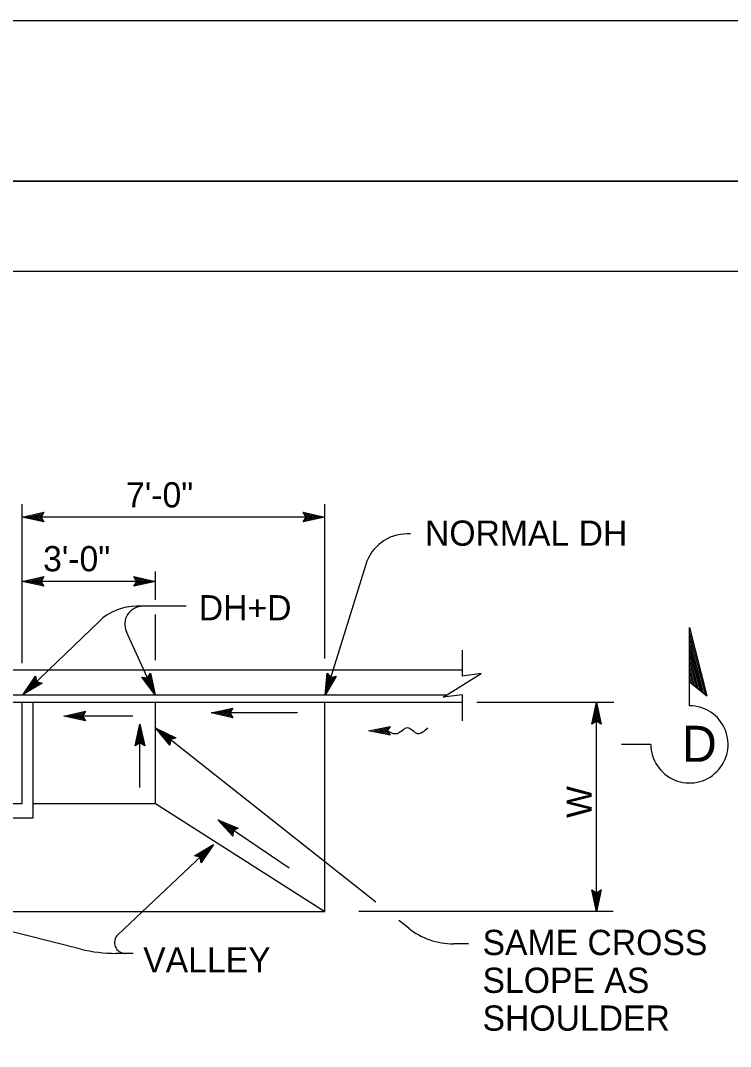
# Model space of a CAD drawing. Extents: x -894 to 866, y -476 to 714.
# Drawn here: x 1 to 198.1, y 428.8 to 713.6 of the extents above; entities that cross this region are included whole.
import ezdxf

# ---------------------------------------------------------------- set-up
doc = ezdxf.new("R2010")
doc.units = 0
for name, color, linetype in [('10 Sheet Format', 7, 'Continuous'), ('22 Misc Cnst Det', 7, 'Continuous'), ('56 Stage 3 Anno', 7, 'Continuous'), ('57 Undefined', 7, 'Continuous'), ('60 Nongeo Data', 7, 'Continuous')]:
    doc.layers.add(name, color=color, linetype=linetype)

msp = doc.modelspace()

# ---------------------------------------------------------------- linework, layer by layer
at = {"layer": '10 Sheet Format'}
for p, q in [((-863.43, 668.96), (836.58, 668.96)), ((-813.45, 643.96), (811.55, 643.96))]:
    msp.add_line(p, q, dxfattribs=at)
for points in [[(-894.04, 713.56), (865.96, 713.56), (865.96, -476.44), (-894.04, -476.44)], [(-863.43, -431.04), (836.58, -431.04), (836.58, 668.96), (-863.43, 668.96)]]:
    msp.add_lwpolyline(points, close=True, dxfattribs=at)
at = {"layer": '22 Misc Cnst Det'}
for p, q in [((186.72, 545.08), (191.55, 526.13)), ((186.72, 523.38), (186.72, 545.08)), ((186.72, 543.53), (191.05, 526.54)), ((186.72, 541.97), (190.55, 526.95)), ((186.72, 540.41), (190.05, 527.35)), ((186.72, 538.85), (189.55, 527.76)), ((186.72, 537.29), (189.05, 528.16)), ((186.72, 535.73), (188.55, 528.57)), ((186.72, 534.18), (188.04, 528.97)), ((186.72, 532.62), (187.54, 529.38)), ((186.72, 531.06), (187.04, 529.78)), ((186.72, 530.05), (191.55, 526.13)), ((176, 512.66), (167.85, 512.66))]:
    msp.add_line(p, q, dxfattribs=at)
msp.add_arc((186.72, 512.66), 10.72, 179.9995, 90, dxfattribs=at)
at = {"layer": '56 Stage 3 Anno'}
for p, q in [((1.51, 535.23), (1.51, 579.34)), ((85.51, 536.47), (85.51, 579.34)), ((1.51, 575.73), (7.51, 577.06)), ((7.51, 574.39), (1.51, 575.73)), ((1.51, 575.73), (1.51, 575.73)), ((70.94, 575.73), (1.51, 575.73)), ((7.3, 574.74), (2.89, 575.73)), ((2.91, 575.73), (7.28, 576.7)), ((4.28, 575.72), (7.1, 576.35)), ((7.06, 575.1), (4.28, 575.72)), ((5.66, 575.72), (6.87, 575.99)), ((6.89, 575.45), (5.66, 575.72)), ((7.51, 577.06), (6.71, 575.73)), ((6.71, 575.73), (7.51, 574.39)), ((7.51, 577.06), (7.51, 577.06)), ((85.51, 575.73), (70.94, 575.73)), ((80.31, 575.73), (79.51, 577.07)), ((79.51, 577.07), (79.51, 577.07)), ((79.51, 577.07), (85.51, 575.73)), ((85.51, 575.73), (79.51, 574.4)), ((79.51, 574.4), (80.31, 575.73)), ((79.73, 576.71), (84.13, 575.73)), ((84.12, 575.72), (79.75, 574.76)), ((82.75, 575.73), (79.93, 575.1)), ((79.96, 576.35), (82.75, 575.73)), ((80.14, 576), (81.37, 575.73)), ((81.37, 575.73), (80.16, 575.46)), ((85.51, 575.73), (85.51, 575.73)), ((7.51, 574.39), (7.51, 574.39)), ((79.51, 574.4), (79.51, 574.4)), ((109.25, 571.07), (108.33, 571.07)), ((96.87, 562.62), (85.61, 526.29)), ((1.51, 557.9), (7.51, 559.23)), ((2.91, 557.9), (7.28, 558.87)), ((4.28, 557.89), (7.1, 558.52)), ((5.66, 557.89), (6.87, 558.16)), ((7.51, 559.23), (6.71, 557.9)), ((7.51, 559.23), (7.51, 559.23)), ((33.31, 557.9), (32.51, 559.23)), ((32.51, 559.23), (32.51, 559.23)), ((32.51, 559.23), (38.51, 557.9)), ((32.73, 558.88), (37.13, 557.9)), ((32.96, 558.52), (35.75, 557.9)), ((33.14, 558.17), (34.37, 557.9)), ((38.51, 552.81), (38.51, 560.63)), ((38.51, 557.9), (1.51, 557.9)), ((7.51, 556.56), (1.51, 557.9)), ((1.51, 557.9), (1.51, 557.9)), ((7.3, 556.91), (2.89, 557.89)), ((7.06, 557.27), (4.28, 557.89)), ((6.89, 557.62), (5.66, 557.89)), ((6.71, 557.9), (7.51, 556.56)), ((7.51, 556.56), (7.51, 556.56)), ((38.51, 557.9), (32.51, 556.56)), ((32.51, 556.56), (33.31, 557.9)), ((32.51, 556.56), (32.51, 556.56)), ((37.12, 557.89), (32.75, 556.92)), ((35.75, 557.9), (32.93, 557.27)), ((34.37, 557.9), (33.16, 557.63)), ((38.51, 557.9), (38.51, 557.9)), ((46.97, 550.98), (33.23, 550.98)), ((22.81, 546.77), (1.74, 526.45)), ((38.51, 536.06), (38.51, 548.72)), ((38.4, 526.38), (30.4, 543.9)), ((1.74, 526.45), (5.14, 531.57)), ((6.59, 529.75), (2.73, 527.4)), ((2.74, 527.41), (5.22, 531.15)), ((3.73, 528.36), (5.33, 530.77)), ((6.17, 529.85), (3.73, 528.36)), ((4.73, 529.32), (5.41, 530.35)), ((5.8, 529.98), (4.73, 529.32)), ((5.14, 531.57), (5.14, 531.57)), ((5.14, 531.57), (5.48, 530.06)), ((5.48, 530.06), (6.99, 529.65)), ((38.4, 526.38), (34.7, 531.28)), ((34.7, 531.28), (34.7, 531.28)), ((34.7, 531.28), (36.24, 531.11)), ((37.82, 527.64), (35.12, 531.22)), ((37.25, 528.89), (35.51, 531.2)), ((36.68, 530.15), (35.94, 531.14)), ((36.24, 531.11), (37.13, 532.39)), ((36.42, 531.38), (36.68, 530.15)), ((36.66, 531.68), (37.25, 528.89)), ((36.89, 532.05), (37.83, 527.63)), ((37.13, 532.39), (37.13, 532.39)), ((37.13, 532.39), (38.4, 526.38)), ((85.61, 526.29), (86.12, 532.41)), ((88.67, 531.62), (85.61, 526.29)), ((86.02, 527.62), (86.39, 532.08)), ((88.27, 531.52), (86.02, 527.61)), ((86.12, 532.41), (86.12, 532.41)), ((86.12, 532.41), (87.15, 531.26)), ((86.43, 528.93), (86.67, 531.81)), ((87.85, 531.41), (86.43, 528.93)), ((86.84, 530.25), (86.95, 531.48)), ((87.47, 531.34), (86.84, 530.25)), ((87.15, 531.26), (88.67, 531.62)), ((88.67, 531.62), (88.67, 531.62)), ((6.99, 529.65), (1.74, 526.45)), ((6.99, 529.65), (6.99, 529.65)), ((1.74, 526.45), (1.74, 526.45)), ((38.4, 526.38), (38.4, 526.38)), ((85.61, 526.29), (85.61, 526.29)), ((165.71, 524.29), (127.73, 524.29)), ((159.58, 518.29), (160.92, 524.29)), ((160.91, 466.27), (160.91, 524.29)), ((160.92, 524.29), (160.92, 524.29)), ((160.92, 524.29), (162.25, 518.29)), ((13.06, 520.51), (19.06, 521.84)), ((14.45, 520.52), (18.82, 521.48)), ((15.82, 520.51), (18.65, 521.14)), ((19.06, 521.84), (18.26, 520.51)), ((19.06, 521.84), (19.06, 521.84)), ((53.94, 521.38), (59.94, 522.71)), ((59.94, 520.04), (53.94, 521.38)), ((53.94, 521.38), (53.94, 521.38)), ((77.86, 521.38), (53.94, 521.38)), ((59.72, 520.4), (55.32, 521.38)), ((55.33, 521.39), (59.71, 522.35)), ((56.7, 521.38), (59.53, 522.01)), ((59.49, 520.76), (56.7, 521.38)), ((58.08, 521.38), (59.29, 521.65)), ((59.31, 521.11), (58.08, 521.38)), ((59.94, 522.71), (59.14, 521.38)), ((59.14, 521.38), (59.94, 520.04)), ((59.94, 522.71), (59.94, 522.71)), ((159.94, 518.5), (160.92, 522.91)), ((160.3, 518.74), (160.92, 521.52)), ((160.92, 521.52), (161.55, 518.7)), ((160.93, 522.9), (161.89, 518.52)), ((32.19, 520.51), (13.06, 520.51)), ((19.06, 519.17), (13.06, 520.51)), ((13.06, 520.51), (13.06, 520.51)), ((18.84, 519.53), (14.44, 520.51)), ((18.61, 519.89), (15.82, 520.51)), ((17.2, 520.51), (18.41, 520.78)), ((18.43, 520.24), (17.2, 520.51)), ((18.26, 520.51), (19.06, 519.17)), ((19.06, 519.17), (19.06, 519.17)), ((59.94, 520.04), (59.94, 520.04)), ((160.92, 519.09), (159.58, 518.29)), ((159.58, 518.29), (159.58, 518.29)), ((160.64, 518.91), (160.92, 520.14)), ((160.92, 520.14), (161.19, 518.93)), ((162.25, 518.29), (160.92, 519.09)), ((162.25, 518.29), (162.25, 518.29)), ((32.82, 512.26), (34.16, 518.26)), ((33.17, 512.48), (34.16, 516.88)), ((33.53, 512.71), (34.15, 515.5)), ((34.15, 515.5), (34.78, 512.68)), ((34.16, 500.65), (34.16, 518.26)), ((34.16, 518.26), (34.16, 518.26)), ((34.16, 518.26), (35.49, 512.26)), ((34.16, 516.87), (35.13, 512.5)), ((42.47, 512.41), (38.6, 517.19)), ((38.6, 517.19), (38.6, 517.19)), ((38.6, 517.19), (44.13, 514.5)), ((99.66, 468.83), (38.6, 517.19)), ((42.53, 512.82), (39.68, 516.33)), ((39.7, 516.32), (43.72, 514.37)), ((42.57, 513.25), (40.77, 515.47)), ((40.77, 515.47), (43.37, 514.21)), ((34.16, 513.06), (32.82, 512.26)), ((33.88, 512.89), (34.15, 514.12)), ((34.15, 514.12), (34.42, 512.91)), ((35.49, 512.26), (34.16, 513.06)), ((42.64, 513.63), (41.85, 514.61)), ((41.85, 514.61), (42.96, 514.07)), ((42.68, 513.96), (42.47, 512.41)), ((44.13, 514.5), (42.68, 513.96)), ((44.13, 514.5), (44.13, 514.5)), ((32.82, 512.26), (32.82, 512.26)), ((35.49, 512.26), (35.49, 512.26)), ((42.47, 512.41), (42.47, 512.41)), ((75.59, 478.3), (55.76, 491.67)), ((59.99, 487.21), (55.76, 491.67)), ((55.76, 491.67), (55.76, 491.67)), ((55.76, 491.67), (61.48, 489.42)), ((60.01, 487.62), (56.9, 490.9)), ((56.92, 490.9), (61.08, 489.25)), ((60.01, 488.05), (58.05, 490.13)), ((58.05, 490.13), (60.74, 489.07)), ((60.06, 488.44), (59.19, 489.35)), ((59.19, 489.35), (60.35, 488.9)), ((60.07, 488.77), (59.99, 487.21)), ((59.99, 487.21), (59.99, 487.21)), ((61.48, 489.42), (60.07, 488.77)), ((61.48, 489.42), (61.48, 489.42)), ((17.77, 455.83), (-96.01, 484.3)), ((28.05, 459.82), (54.63, 484.88)), ((49.35, 481.74), (54.63, 484.88)), ((54.63, 484.88), (51.18, 479.8)), ((54.63, 484.88), (54.63, 484.88)), ((50.85, 481.32), (49.35, 481.74)), ((49.35, 481.74), (49.35, 481.74)), ((49.75, 481.63), (53.63, 483.94)), ((50.17, 481.53), (52.62, 482.99)), ((50.53, 481.4), (51.62, 482.04)), ((51.18, 479.8), (50.85, 481.32)), ((51.62, 482.04), (50.92, 481.02)), ((52.62, 482.99), (51, 480.6)), ((53.62, 483.93), (51.1, 480.22)), ((51.18, 479.8), (51.18, 479.8)), ((160.91, 466.27), (159.58, 472.27)), ((159.58, 472.27), (159.58, 472.27)), ((159.58, 472.27), (160.91, 471.47)), ((160.9, 467.66), (159.93, 472.03)), ((160.91, 469.03), (160.28, 471.85)), ((160.91, 470.41), (160.64, 471.62)), ((160.91, 471.47), (162.25, 472.27)), ((162.25, 472.27), (160.91, 466.27)), ((161.89, 472.05), (160.91, 467.64)), ((161.53, 471.81), (160.91, 469.03)), ((161.18, 471.64), (160.91, 470.41)), ((162.25, 472.27), (162.25, 472.27)), ((165.52, 466.27), (94.92, 466.27)), ((160.91, 466.27), (160.91, 466.27)), ((108.78, 461.6), (106.04, 463.78)), ((125.4, 457.28), (121.2, 457.28)), ((32.32, 454.64), (27.48, 454.64))]:
    msp.add_line(p, q, dxfattribs=at)
for centre, radius, start, end in [((108.33, 559.07), 12, 90, 162.7852), ((33.23, 535.98), 15, 90, 133.9684), ((34.95, 545.98), 5, 90, 204.5256), ((121.2, 477.28), 20, 231.6212, 270), ((30.11, 457.64), 3, 133.3157, 270), ((27.48, 494.64), 40, 255.9557, 270)]:
    msp.add_arc(centre, radius, start, end, dxfattribs=at)
at = {"layer": '60 Nongeo Data'}
for p, q in [((123.6, 538.84), (123.6, 531.62)), ((123.51, 533.29), (-162.49, 533.29)), ((119.26, 526.29), (-162.54, 526.29)), ((123.46, 524.29), (-162.54, 524.29)), ((1.51, 496.26), (1.51, 524.29)), ((4.51, 492.26), (4.51, 524.29)), ((38.51, 496.26), (38.51, 524.29)), ((85.51, 466.27), (85.51, 524.29)), ((123.6, 526.37), (123.6, 519.16)), ((97.62, 516.42), (103.62, 517.62)), ((103.62, 515.22), (97.62, 516.42)), ((97.62, 516.42), (97.62, 516.42)), ((99.15, 516.42), (103.37, 517.26)), ((103.39, 515.57), (99.15, 516.42)), ((100.68, 516.42), (103.15, 516.91)), ((103.15, 515.93), (100.68, 516.42)), ((102.21, 516.42), (102.9, 516.56)), ((102.92, 516.28), (102.21, 516.42)), ((103.62, 517.62), (102.82, 516.42)), ((102.82, 516.42), (102.82, 516.42)), ((102.82, 516.42), (103.62, 515.22)), ((103.62, 517.62), (103.62, 517.62)), ((-40.49, 496.26), (1.51, 496.26)), ((4.51, 496.26), (38.51, 496.26)), ((38.51, 496.26), (85.51, 466.27)), ((-43.49, 492.26), (4.51, 492.26)), ((-124.49, 466.27), (85.51, 466.27))]:
    msp.add_line(p, q, dxfattribs=at)
msp.add_lwpolyline([(123.6, 526.37), (118.35, 525.72), (128.85, 532.28), (123.6, 531.62)], dxfattribs=at)
msp.add_spline([(114.02, 517.22), (111.22, 515.62), (108.42, 517.22), (105.62, 515.62), (102.82, 516.42)], degree=3, dxfattribs=at)

# ---------------------------------------------------------------- texts
at = {"layer": '56 Stage 3 Anno'}
msp.add_text('D', height=10, dxfattribs=at).set_placement((184.65, 507.81))
at = {"layer": '57 Undefined'}
for s, p in [('7\'-0"', (30.32, 578.42)), ('NORMAL DH', (113.29, 567.79)), ('3\'-0"', (7.28, 560.69)), ('DH+D', (50.5, 547.07)), ('SAME CROSS', (129.27, 454.18)), ('VALLEY', (35.07, 449.36)), ('SLOPE AS', (129.27, 443.68)), ('SHOULDER', (129.27, 433.18))]:
    msp.add_text(s, height=7, dxfattribs=at).set_placement(p)
msp.add_text('W', height=7, rotation=90, dxfattribs=at).set_placement((159.6, 492.24))

doc.saveas('drawing.dxf')
